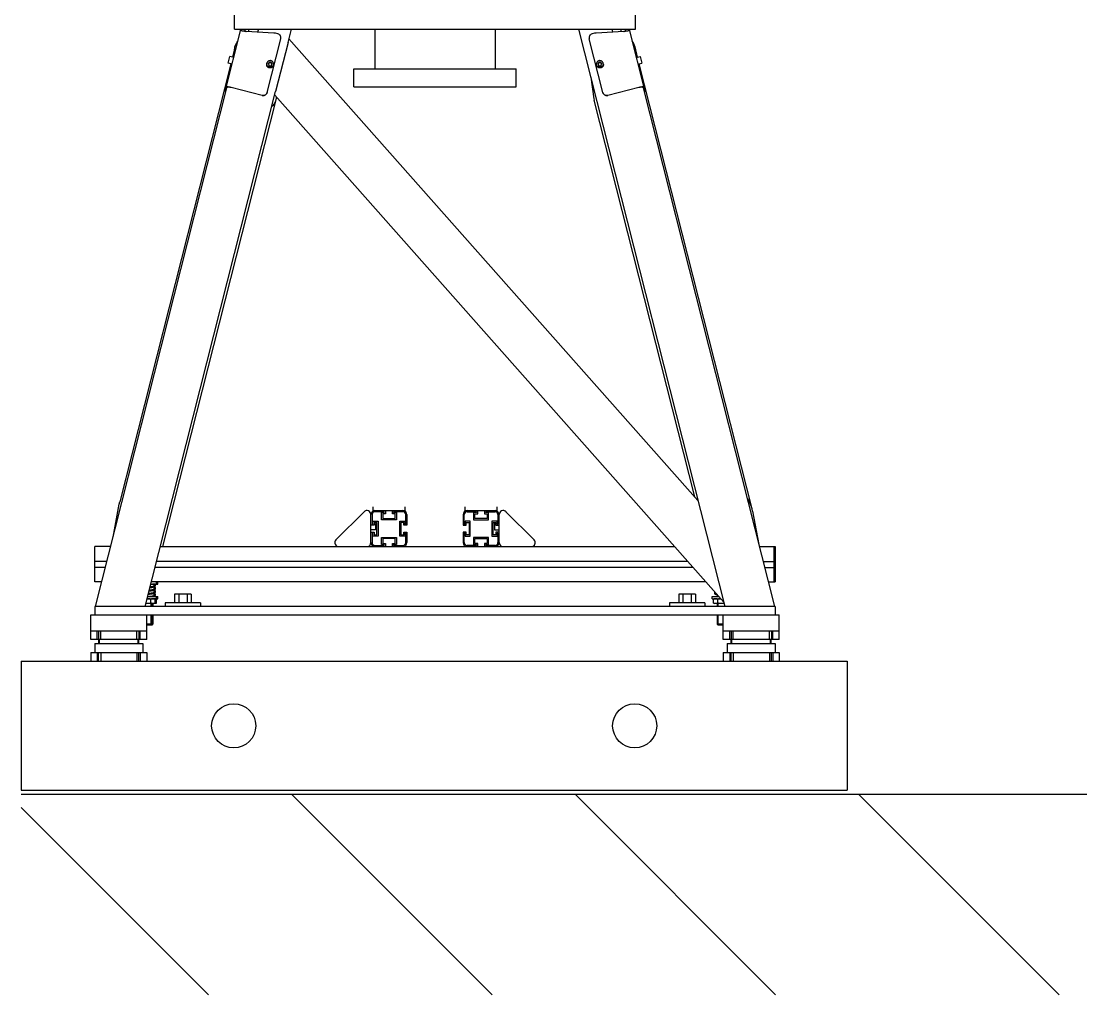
# Model space of a CAD drawing. Extents: x -50 to 48714, y -13211 to 6743.
# Drawn here: x 16485 to 17806, y -9427 to -8213 of the extents above; entities that cross this region are included whole.
import ezdxf

# ---------------------------------------------------------------- set-up
doc = ezdxf.new("R2010")
doc.units = 0
doc.header["$LTSCALE"] = 50
doc.layers.get('0').update_dxf_attribs({"linetype": 'CONTINUOUS'})
for name, color, linetype in [('BETON', 9, 'CONTINUOUS'), ('NORMAL', 7, 'CONTINUOUS'), ('SCHRAFFUR', 4, 'CONTINUOUS'), ('TEXT', 2, 'CONTINUOUS')]:
    doc.layers.add(name, color=color, linetype=linetype)
doc.styles.add('STANDARD_H15', font='isocp.shx', dxfattribs={"height": 15})

# ---------------------------------------------------------------- blocks, each defined once
blk = doc.blocks.new('SMAB_S')
for p, q in [((-249, -446), (-249, -426)), ((251, -446), (251, -426)), ((-260.7, -523.8), (-241.1, -446.5)), ((-249, -446), (251, -446)), ((-240.1, -446.8), (-241.1, -446.5)), ((-240.4, -447.8), (-240.1, -446.8)), ((-239.9, -446), (-240.1, -446.8)), ((-235.8, -446), (-236.4, -448.4)), ((-199.8, -450.8), (-234.5, -448.7)), ((-231, -448.9), (-231, -446)), ((-219.3, -446), (-220.2, -449.6)), ((-182.3, -462.6), (-178.1, -446)), ((-74, -446), (-74, -495.5)), ((76, -446), (76, -495.5)), ((180.1, -446), (362.5, -1166)), ((236.5, -448.7), (201.8, -450.8)), ((221.3, -446), (222.2, -449.6)), ((233, -448.9), (233, -446)), ((237.8, -446), (238.4, -448.4)), ((241.9, -446), (242.1, -446.8)), ((242.1, -446.8), (243.1, -446.5)), ((242.1, -446.8), (242.4, -447.8)), ((243.1, -446.5), (262.7, -523.8)), ((-208.4, -524.9), (-191.4, -457.8)), ((-195, -451.8), (-197.9, -451.1)), ((-181.1, -458), (328.9, -1033.7)), ((210.4, -524.9), (193.4, -457.8)), ((199.9, -451.1), (197, -451.8)), ((-248.8, -469.8), (-251.6, -480.8)), ((-250.5, -481.2), (-248.7, -469.8)), ((-248.7, -469.8), (-248.4, -467.9)), ((-182.3, -462.7), (-197.7, -523.7)), ((253.6, -480.9), (250.4, -468.1)), ((-256.9, -488.3), (-254.8, -480.1)), ((-252, -489.5), (-256.9, -488.3)), ((-249.9, -481.3), (-254.8, -480.1)), ((-208.8, -489.1), (-208.6, -488.4)), ((-205.7, -487.4), (-206.9, -489.4)), ((-205.8, -487.8), (-206.8, -489.5)), ((-205.8, -487.8), (-205.7, -487.4)), ((-203.4, -487.8), (-205.8, -487.8)), ((-203.3, -487.4), (-205.7, -487.4)), ((-203.4, -487.8), (-203.3, -487.4)), ((-202.3, -489.7), (-203.4, -487.8)), ((-202.2, -489.4), (-203.3, -487.4)), ((205.3, -487.4), (204.2, -489.4)), ((205.4, -487.8), (204.3, -489.7)), ((205.4, -487.8), (205.3, -487.4)), ((207.7, -487.4), (205.3, -487.4)), ((207.8, -487.8), (205.4, -487.8)), ((207.8, -487.8), (207.7, -487.4)), ((208.9, -489.4), (207.7, -487.4)), ((208.8, -489.5), (207.8, -487.8)), ((210.8, -489.1), (210.6, -488.4)), ((251.9, -481.3), (256.8, -480.1)), ((254, -489.5), (258.9, -488.3)), ((256.8, -480.1), (258.9, -488.3)), ((-253.7, -489.1), (-392.1, -1035.4)), ((-206.9, -489.4), (-205.7, -491.5)), ((-205.7, -491.5), (-203.3, -491.5)), ((-203.3, -491.5), (-202.2, -489.4)), ((-200.6, -491.2), (-200.4, -490.5)), ((-100.2, -495.5), (102.2, -495.5)), ((-100.2, -517.7), (-100.2, -495.5)), ((102.2, -517.7), (102.2, -495.5)), ((202.6, -491.2), (202.4, -490.5)), ((204.2, -489.4), (205.3, -491.5)), ((205.3, -491.5), (207.7, -491.5)), ((207.7, -491.5), (208.9, -489.4)), ((396.3, -1044.1), (255.7, -489.1)), ((195.2, -505.6), (199.2, -532.6)), ((-422.3, -1166), (-258.4, -518.9)), ((-360.5, -1166), (-197.7, -523.7)), ((-260.7, -523.8), (-259.7, -524.1)), ((-258.3, -518.3), (-258.4, -518.9)), ((-214.4, -528.5), (-253.2, -518.7)), ((-214.5, -528.6), (-253.2, -518.8)), ((-198.9, -528.3), (361, -1160.4)), ((-100.2, -517.7), (102.2, -517.7)), ((255.2, -518.7), (216.4, -528.5)), ((255.2, -518.8), (216.5, -528.6)), ((260.4, -518.9), (260.3, -518.3)), ((260.4, -518.9), (424.3, -1166)), ((262.7, -523.8), (261.7, -524.1)), ((-197.5, -533.9), (-338.6, -1091.2)), ((-197.1, -532.1), (-197.5, -534)), ((-196.9, -530.7), (-197.1, -532.1)), ((199.2, -532.6), (199.6, -534.5)), ((324.9, -1029.2), (199.6, -534.4)), ((-400.4, -1079.3), (-392.7, -1038.2)), ((-392.7, -1038.2), (-392.1, -1035.3)), ((-76.5, -1041.5), (-76.5, -1046.2)), ((-36.5, -1041.5), (-36.5, -1046.2)), ((38.5, -1046.2), (38.5, -1041.5)), ((78.5, -1046.2), (78.5, -1041.5)), ((-87.5, -1047.7), (-122.5, -1082.7)), ((-79, -1086.2), (-79, -1051.2)), ((-77.5, -1051.2), (-77.5, -1063)), ((-76.5, -1046.2), (-36.5, -1046.2)), ((-62.2, -1047.7), (-74, -1047.7)), ((-65.8, -1057.7), (-65.8, -1048.7)), ((-65.8, -1048.7), (-62.2, -1048.7)), ((-64.2, -1050.2), (-64.2, -1056.2)), ((-60.8, -1050.2), (-64.2, -1050.2)), ((-64.2, -1056.2), (-48.8, -1056.2)), ((-62.2, -1048.7), (-62.2, -1047.7)), ((-60.8, -1046.2), (-60.8, -1050.2)), ((-52.2, -1050.2), (-52.2, -1046.2)), ((-48.8, -1050.2), (-52.2, -1050.2)), ((-50.8, -1047.7), (-50.8, -1048.7)), ((-39, -1047.7), (-50.8, -1047.7)), ((-50.8, -1048.7), (-47.2, -1048.7)), ((-48.8, -1056.2), (-48.8, -1050.2)), ((-47.2, -1048.7), (-47.2, -1057.7)), ((-35.5, -1063), (-35.5, -1051.2)), ((-34, -1051.2), (-34, -1064.5)), ((36, -1051.2), (36, -1064.5)), ((37.5, -1063), (37.5, -1051.2)), ((38.5, -1046.2), (78.5, -1046.2)), ((41, -1047.7), (52.8, -1047.7)), ((49.2, -1048.7), (49.2, -1057.7)), ((52.8, -1048.7), (49.2, -1048.7)), ((50.8, -1056.2), (50.8, -1050.2)), ((50.8, -1050.2), (54.2, -1050.2)), ((66.2, -1056.2), (50.8, -1056.2)), ((52.8, -1047.7), (52.8, -1048.7)), ((54.2, -1050.2), (54.2, -1046.2)), ((62.8, -1046.2), (62.8, -1050.2)), ((62.8, -1050.2), (66.2, -1050.2)), ((64.2, -1048.7), (64.2, -1047.7)), ((64.2, -1047.7), (76, -1047.7)), ((67.8, -1048.7), (64.2, -1048.7)), ((66.2, -1050.2), (66.2, -1056.2)), ((67.8, -1057.7), (67.8, -1048.7)), ((79.5, -1051.2), (79.5, -1063)), ((81, -1086.2), (81, -1051.2)), ((89.5, -1047.7), (124.5, -1082.7)), ((396.9, -1046.9), (396.3, -1044.1)), ((396.9, -1046.9), (404.7, -1088.5)), ((-75, -1064.5), (-79, -1064.5)), ((-73.2, -1070.2), (-79, -1070.2)), ((-76.5, -1062.2), (-77.5, -1062.2)), ((-77.5, -1063), (-76.5, -1063)), ((-76.5, -1063), (-76.5, -1059.5)), ((-76.5, -1059.5), (-70, -1059.5)), ((-75, -1061), (-75, -1064.5)), ((-71.5, -1061), (-75, -1061)), ((-73.2, -1062.2), (-75, -1062.2)), ((-73.2, -1062.2), (-73.2, -1070.2)), ((-73, -1062.4), (-73.2, -1062.2)), ((-73, -1070), (-73.2, -1070.2)), ((-73, -1062.4), (-73, -1070)), ((-71.5, -1076.5), (-71.5, -1061)), ((-70, -1059.5), (-70, -1078)), ((-47.2, -1057.7), (-65.8, -1057.7)), ((-43, -1078), (-43, -1059.5)), ((-43, -1059.5), (-36.5, -1059.5)), ((-41.5, -1061), (-41.5, -1076.5)), ((-38, -1061), (-41.5, -1061)), ((-38, -1064.5), (-38, -1061)), ((-34, -1064.5), (-38, -1064.5)), ((-36.5, -1059.5), (-36.5, -1063)), ((-36.5, -1063), (-35.5, -1063)), ((36, -1064.5), (40, -1064.5)), ((38.5, -1063), (37.5, -1063)), ((38.5, -1059.5), (38.5, -1063)), ((45, -1059.5), (38.5, -1059.5)), ((40, -1064.5), (40, -1061)), ((40, -1061), (43.5, -1061)), ((43.5, -1061), (43.5, -1076.5)), ((45, -1078), (45, -1059.5)), ((49.2, -1057.7), (67.8, -1057.7)), ((72, -1059.5), (72, -1078)), ((78.5, -1059.5), (72, -1059.5)), ((73.5, -1076.5), (73.5, -1061)), ((73.5, -1061), (77, -1061)), ((75, -1062.4), (75.2, -1062.2)), ((75, -1062.4), (75, -1070)), ((75, -1070), (75.2, -1070.2)), ((75.2, -1062.2), (75.2, -1070.2)), ((75.2, -1062.2), (77, -1062.2)), ((75.2, -1070.2), (81, -1070.2)), ((77, -1061), (77, -1064.5)), ((77, -1064.5), (81, -1064.5)), ((78.5, -1063), (78.5, -1059.5)), ((78.5, -1062.2), (79.5, -1062.2)), ((79.5, -1063), (78.5, -1063)), ((-79, -1073), (-75, -1073)), ((-77.5, -1074.5), (-77.5, -1086.2)), ((-76.5, -1074.5), (-77.5, -1074.5)), ((-76.5, -1078), (-76.5, -1074.5)), ((-70, -1078), (-76.5, -1078)), ((-75, -1073), (-75, -1076.5)), ((-75, -1076.5), (-71.5, -1076.5)), ((-65.8, -1088.7), (-65.8, -1079.7)), ((-65.8, -1079.7), (-47.2, -1079.7)), ((-64.2, -1081.2), (-64.2, -1087.2)), ((-48.8, -1081.2), (-64.2, -1081.2)), ((-48.8, -1087.2), (-48.8, -1081.2)), ((-47.2, -1079.7), (-47.2, -1088.7)), ((-36.5, -1078), (-43, -1078)), ((-41.5, -1076.5), (-38, -1076.5)), ((-38, -1076.5), (-38, -1073)), ((-38, -1073), (-34, -1073)), ((-36.5, -1074.5), (-36.5, -1078)), ((-35.5, -1074.5), (-36.5, -1074.5)), ((-35.5, -1086.2), (-35.5, -1074.5)), ((-34, -1073), (-34, -1086.2)), ((36, -1073), (36, -1086.2)), ((40, -1073), (36, -1073)), ((37.5, -1086.2), (37.5, -1074.5)), ((37.5, -1074.5), (38.5, -1074.5)), ((38.5, -1074.5), (38.5, -1078)), ((38.5, -1078), (45, -1078)), ((40, -1076.5), (40, -1073)), ((43.5, -1076.5), (40, -1076.5)), ((49.2, -1079.7), (49.2, -1088.7)), ((67.8, -1079.7), (49.2, -1079.7)), ((50.8, -1087.2), (50.8, -1081.2)), ((50.8, -1081.2), (66.2, -1081.2)), ((66.2, -1081.2), (66.2, -1087.2)), ((67.8, -1088.7), (67.8, -1079.7)), ((72, -1078), (78.5, -1078)), ((77, -1076.5), (73.5, -1076.5)), ((77, -1073), (77, -1076.5)), ((81, -1073), (77, -1073)), ((78.5, -1078), (78.5, -1074.5)), ((78.5, -1074.5), (79.5, -1074.5)), ((79.5, -1074.5), (79.5, -1086.2)), ((-423.3, -1135.2), (-423.3, -1091.2)), ((-403.4, -1091.2), (-423.3, -1091.2)), ((-341.5, -1091.2), (299.7, -1091.2)), ((-74, -1089.7), (-62.2, -1089.7)), ((-62.2, -1088.7), (-65.8, -1088.7)), ((-64.2, -1087.2), (-60.8, -1087.2)), ((-62.2, -1089.7), (-62.2, -1088.7)), ((-60.8, -1087.2), (-60.8, -1091.2)), ((-52.2, -1091.2), (-52.2, -1087.2)), ((-52.2, -1087.2), (-48.8, -1087.2)), ((-50.8, -1088.7), (-50.8, -1089.7)), ((-47.2, -1088.7), (-50.8, -1088.7)), ((-50.8, -1089.7), (-39, -1089.7)), ((52.8, -1089.7), (41, -1089.7)), ((49.2, -1088.7), (52.8, -1088.7)), ((54.2, -1087.2), (50.8, -1087.2)), ((52.8, -1088.7), (52.8, -1089.7)), ((54.2, -1091.2), (54.2, -1087.2)), ((62.8, -1087.2), (62.8, -1091.2)), ((66.2, -1087.2), (62.8, -1087.2)), ((64.2, -1089.7), (64.2, -1088.7)), ((64.2, -1088.7), (67.8, -1088.7)), ((76, -1089.7), (64.2, -1089.7)), ((405.4, -1091.2), (425.3, -1091.2)), ((423.7, -1135.2), (423.7, -1091.2)), ((425.3, -1091.2), (425.3, -1135.2)), ((-408, -1109.5), (-423.3, -1109.5)), ((315.9, -1109.5), (-346.1, -1109.5)), ((410, -1109.5), (425.3, -1109.5)), ((-409.9, -1117), (-423.3, -1117)), ((322.5, -1117), (-348, -1117)), ((411.9, -1117), (425.3, -1117)), ((-414.5, -1135.2), (-423.3, -1135.2)), ((338.7, -1135.2), (-352.6, -1135.2)), ((-346.3, -1137.9), (-346.3, -1135.2)), ((-344.7, -1137.9), (-344.7, -1135.2)), ((416.5, -1135.2), (425.3, -1135.2)), ((-353.3, -1137.9), (-344.7, -1137.9)), ((-353.3, -1138), (-353.3, -1138.5)), ((-353.3, -1141), (-353.3, -1142.5)), ((-353.3, -1145), (-353.3, -1146.5)), ((-353.3, -1149), (-353.3, -1150.5)), ((-352.3, -1137.9), (-352.3, -1138.4)), ((-352.3, -1140.9), (-352.3, -1142.4)), ((-352.3, -1144.9), (-352.3, -1146.4)), ((-352.3, -1148.9), (-352.3, -1150.4)), ((-351.7, -1137.9), (-351.7, -1138.3)), ((-351.7, -1141), (-351.7, -1141.5)), ((-351.7, -1145), (-351.7, -1145.5)), ((-351.7, -1149), (-351.7, -1149.5)), ((-351, -1138.1), (-351.1, -1138.1)), ((-350.7, -1137.9), (-350.7, -1137.9)), ((-350.7, -1140.9), (-350.7, -1141.7)), ((-350.7, -1144.9), (-350.7, -1145.7)), ((-350.7, -1148.9), (-350.7, -1149.7)), ((-349.3, -1138.1), (-349.4, -1138.1)), ((-347.7, -1162.1), (-359.5, -1162.1)), ((-357.9, -1156.1), (-344.7, -1156.1)), ((-357.3, -1153.4), (-344.7, -1153.4)), ((-353.3, -1153), (-353.3, -1153.4)), ((-353.3, -1162.1), (-353.3, -1166)), ((-353.2, -1161.6), (-353.2, -1156.6)), ((-352.3, -1152.9), (-352.3, -1153.4)), ((-352.3, -1162.1), (-352.3, -1166)), ((-351.7, -1153), (-351.7, -1153.4)), ((-351.7, -1162.1), (-351.7, -1166)), ((-350.7, -1152.9), (-350.7, -1153.4)), ((-350.7, -1162.1), (-350.7, -1166)), ((-348.9, -1156.1), (-349.3, -1156.1)), ((-349.3, -1156.1), (-348, -1156.6)), ((-348, -1161.6), (-349.3, -1162.1)), ((-348.9, -1162.1), (-349.3, -1162.1)), ((-348, -1161.6), (-348, -1156.6)), ((-347.7, -1156.1), (-346.3, -1156.6)), ((-346.3, -1161.6), (-347.7, -1162.1)), ((-346.3, -1156.1), (-346.3, -1153.4)), ((-346.3, -1161.6), (-346.3, -1156.6)), ((-344.7, -1156.1), (-344.7, -1153.4)), ((-335.3, -1161.4), (-335.3, -1166)), ((-291.3, -1161.4), (-335.3, -1161.4)), ((-323.7, -1150.6), (-323.7, -1161.4)), ((-303, -1150.6), (-323.7, -1150.6)), ((-318.5, -1150.6), (-318.5, -1161.4)), ((-308.2, -1150.6), (-308.2, -1161.4)), ((-303, -1150.6), (-303, -1161.4)), ((-291.3, -1161.4), (-291.3, -1166)), ((293.3, -1161.4), (293.3, -1166)), ((337.3, -1161.4), (293.3, -1161.4)), ((305, -1150.6), (305, -1161.4)), ((325.7, -1150.6), (305, -1150.6)), ((310.2, -1150.6), (310.2, -1161.4)), ((320.5, -1150.6), (320.5, -1161.4)), ((325.7, -1150.6), (325.7, -1161.4)), ((337.3, -1161.4), (337.3, -1166)), ((346.7, -1156.1), (346.7, -1153.4)), ((346.7, -1153.4), (354.8, -1153.4)), ((346.7, -1156.1), (357.2, -1156.1)), ((349.7, -1156.1), (348.3, -1156.6)), ((348.3, -1161.6), (348.3, -1156.6)), ((348.3, -1161.6), (349.7, -1162.1)), ((361.5, -1162.1), (349.7, -1162.1)), ((352.7, -1151), (352.7, -1153.4)), ((352.7, -1162.1), (352.7, -1166)), ((353.5, -1161.6), (353.5, -1156.6)), ((353.7, -1152.1), (353.7, -1153.4)), ((353.7, -1162.1), (353.7, -1166)), ((425.3, -1166), (-423.3, -1166)), ((-423.3, -1166), (-423.3, -1176)), ((425.3, -1166), (425.3, -1176)), ((-428.3, -1176), (430.3, -1176)), ((-428.3, -1207), (-428.3, -1176)), ((-358.3, -1207), (-358.3, -1176)), ((-350.7, -1187.7), (-358.3, -1187.7)), ((-352.3, -1187.7), (-353.8, -1189.2)), ((-353.3, -1176), (-353.3, -1189.2)), ((-352.3, -1176), (-352.3, -1187.7)), ((-350.7, -1187.7), (-352.2, -1189.2)), ((-351.7, -1176), (-351.7, -1189.2)), ((-350.7, -1176), (-350.7, -1187.7)), ((352.7, -1176), (352.7, -1187.7)), ((352.7, -1187.7), (354.2, -1189.2)), ((360.3, -1187.7), (352.7, -1187.7)), ((353.7, -1176), (353.7, -1189.2)), ((360.3, -1207), (360.3, -1176)), ((430.3, -1207), (430.3, -1176)), ((-428.3, -1196), (-358.3, -1196)), ((-420.1, -1207), (-420.1, -1196)), ((-418.4, -1196), (-418.4, -1207)), ((-415.9, -1207), (-415.9, -1196)), ((-370.8, -1207), (-370.8, -1196)), ((-368.2, -1196), (-368.2, -1207)), ((-366.6, -1207), (-366.6, -1196)), ((-351.7, -1189.2), (-358.3, -1189.2)), ((360.4, -1189.2), (353.7, -1189.2)), ((360.3, -1196), (430.3, -1196)), ((368.6, -1207), (368.6, -1196)), ((370.2, -1196), (370.2, -1207)), ((372.8, -1207), (372.8, -1196)), ((417.9, -1207), (417.9, -1196)), ((420.4, -1196), (420.4, -1207)), ((422.1, -1207), (422.1, -1196)), ((-358.3, -1207), (-428.3, -1207)), ((-423.3, -1212), (-363.3, -1212)), ((-423.3, -1212), (-423.3, -1223)), ((-418.3, -1212), (-418.3, -1207)), ((-417.5, -1212), (-417.5, -1207)), ((-369.2, -1212), (-369.2, -1207)), ((-368.3, -1212), (-368.3, -1207)), ((-363.3, -1212), (-363.3, -1223)), ((430.3, -1207), (360.3, -1207)), ((365.3, -1212), (425.3, -1212)), ((365.3, -1212), (365.3, -1223)), ((370.3, -1212), (370.3, -1207)), ((371.2, -1212), (371.2, -1207)), ((419.5, -1212), (419.5, -1207)), ((420.3, -1212), (420.3, -1207)), ((425.3, -1212), (425.3, -1223)), ((-428.3, -1223), (-358.3, -1223)), ((-428.3, -1223), (-428.3, -1234)), ((-420.1, -1223), (-420.1, -1234)), ((-418.4, -1234), (-418.4, -1223)), ((-415.9, -1223), (-415.9, -1234)), ((-370.8, -1223), (-370.8, -1234)), ((-368.2, -1234), (-368.2, -1223)), ((-366.6, -1223), (-366.6, -1234)), ((-358.3, -1223), (-358.3, -1234)), ((360.3, -1223), (430.3, -1223)), ((360.3, -1223), (360.3, -1234)), ((368.6, -1223), (368.6, -1234)), ((370.2, -1234), (370.2, -1223)), ((372.8, -1223), (372.8, -1234)), ((417.9, -1223), (417.9, -1234)), ((420.4, -1234), (420.4, -1223)), ((422.1, -1223), (422.1, -1234)), ((430.3, -1223), (430.3, -1234)), ((-428.3, -1234), (-358.3, -1234)), ((360.3, -1234), (430.3, -1234))]:
    blk.add_line(p, q)
for points in [[(-241.5, -448), (-241.5, -448), (-241.4, -448), (-241.4, -447.9)], [(-241.4, -447.9), (-241, -447.8), (-240.4, -447.8), (-239.6, -447.9), (-238.7, -448), (-237.7, -448.2), (-236.6, -448.4)], [(-236.6, -448.4), (-236.2, -448.5), (-235.8, -448.6), (-235.5, -448.6)], [(-235.5, -448.6), (-235, -448.7), (-234.5, -448.7)], [(236.5, -448.7), (237, -448.7), (237.5, -448.6)], [(237.5, -448.6), (237.8, -448.6), (238.2, -448.5), (238.6, -448.4)], [(238.6, -448.4), (239.7, -448.2), (240.7, -448), (241.6, -447.9), (242.4, -447.8), (243, -447.8), (243.4, -447.9)], [(243.4, -447.9), (243.4, -448), (243.5, -448), (243.5, -448)], [(-248.4, -467.9), (-247.8, -466), (-246.2, -462.9), (-244.8, -461)], [(-197.9, -451.1), (-198.5, -450.9), (-199.2, -450.8), (-199.8, -450.8)], [(-191.4, -457.8), (-191.2, -456.7), (-191.3, -455.6), (-191.7, -454.6), (-192.2, -453.6), (-193, -452.8), (-193.9, -452.2), (-195, -451.8)], [(197, -451.8), (195.9, -452.2), (195, -452.8), (194.2, -453.6), (193.7, -454.6), (193.3, -455.6), (193.2, -456.7), (193.4, -457.8)], [(201.8, -450.8), (201.2, -450.8), (200.5, -450.9), (199.9, -451.1)], [(250.4, -468.1), (249.8, -466.2), (248.3, -463), (246.8, -461.1)], [(-208.6, -488.4), (-208.7, -488.7), (-208.8, -489), (-208.8, -489.4)], [(-200.3, -489.5), (-200.3, -489.1), (-200.3, -488.7), (-200.4, -488.3), (-200.6, -488), (-200.7, -487.6), (-200.9, -487.3), (-201.1, -487), (-201.3, -486.7), (-201.6, -486.4), (-201.9, -486.2), (-202.2, -485.9), (-202.5, -485.7), (-202.9, -485.6), (-203.2, -485.4), (-203.6, -485.3), (-204, -485.3), (-204.3, -485.2), (-204.7, -485.2), (-205.1, -485.3), (-205.5, -485.3), (-205.8, -485.4), (-206.2, -485.6), (-206.5, -485.7), (-206.9, -485.9), (-207.2, -486.1), (-207.5, -486.4), (-207.7, -486.6), (-208, -486.9), (-208.2, -487.3), (-208.4, -487.6), (-208.5, -487.9), (-208.6, -488.3), (-208.6, -488.4)], [(210.6, -488.4), (210.6, -488.3), (210.5, -487.9), (210.4, -487.6), (210.2, -487.3), (210, -486.9), (209.7, -486.6), (209.5, -486.4), (209.2, -486.1), (208.9, -485.9), (208.5, -485.7), (208.2, -485.6), (207.8, -485.4), (207.5, -485.3), (207.1, -485.3), (206.7, -485.2), (206.3, -485.2), (206, -485.3), (205.6, -485.3), (205.2, -485.4), (204.9, -485.6), (204.5, -485.7), (204.2, -485.9), (203.9, -486.2), (203.6, -486.4), (203.3, -486.7), (203.1, -487), (202.9, -487.3), (202.7, -487.6), (202.6, -488), (202.4, -488.3), (202.3, -488.7), (202.3, -489.1), (202.3, -489.5)], [(210.8, -489.4), (210.8, -489), (210.7, -488.7), (210.6, -488.4)], [(-208.8, -489.1), (-208.9, -489.4), (-208.9, -489.7), (-209, -490.1)], [(-200.6, -491.2), (-200.6, -491.3), (-200.7, -491.6), (-200.9, -492), (-201.1, -492.3), (-201.3, -492.6), (-201.5, -492.9), (-201.8, -493.2), (-202.1, -493.4), (-202.4, -493.7), (-202.7, -493.9), (-203, -494), (-203.4, -494.2), (-203.8, -494.3), (-204.1, -494.3), (-204.5, -494.3), (-204.9, -494.3), (-205.3, -494.3), (-205.7, -494.2), (-206, -494.1), (-206.4, -494), (-206.7, -493.8), (-207, -493.6), (-207.4, -493.4), (-207.6, -493.2), (-207.9, -492.9), (-208.1, -492.6), (-208.4, -492.3), (-208.5, -491.9), (-208.7, -491.6), (-208.8, -491.2), (-208.9, -490.9), (-208.9, -490.5), (-209, -490.1)], [(-200.4, -490.5), (-200.4, -490.6), (-200.6, -490.9), (-200.7, -491.3), (-200.9, -491.6), (-201.1, -491.9), (-201.3, -492.2), (-201.6, -492.5), (-201.9, -492.7), (-202.2, -493), (-202.5, -493.1), (-202.9, -493.3), (-203.2, -493.4), (-203.6, -493.5), (-204, -493.6), (-204.3, -493.6), (-204.7, -493.6), (-205.1, -493.6), (-205.5, -493.5), (-205.8, -493.4), (-206.2, -493.3), (-206.5, -493.1), (-206.9, -492.9), (-207.2, -492.7), (-207.5, -492.5), (-207.7, -492.2), (-208, -491.9), (-208.2, -491.6), (-208.4, -491.2), (-208.5, -490.9), (-208.6, -490.5), (-208.7, -490.2), (-208.8, -489.8), (-208.8, -489.4)], [(-200.3, -489.5), (-200.3, -489.8), (-200.3, -490.2), (-200.4, -490.5)], [(202.4, -490.5), (202.3, -490.2), (202.3, -489.8), (202.3, -489.5)], [(210.8, -489.4), (210.8, -489.8), (210.7, -490.2), (210.6, -490.5), (210.5, -490.9), (210.4, -491.2), (210.2, -491.6), (210, -491.9), (209.7, -492.2), (209.5, -492.5), (209.2, -492.7), (208.9, -492.9), (208.5, -493.1), (208.2, -493.3), (207.8, -493.4), (207.5, -493.5), (207.1, -493.6), (206.7, -493.6), (206.3, -493.6), (206, -493.6), (205.6, -493.5), (205.2, -493.4), (204.9, -493.3), (204.5, -493.1), (204.2, -493), (203.9, -492.7), (203.6, -492.5), (203.3, -492.2), (203.1, -491.9), (202.9, -491.6), (202.7, -491.3), (202.6, -490.9), (202.4, -490.6), (202.4, -490.5)], [(211, -490.1), (210.9, -490.5), (210.9, -490.9), (210.8, -491.2), (210.7, -491.6), (210.5, -491.9), (210.4, -492.3), (210.1, -492.6), (209.9, -492.9), (209.6, -493.2), (209.4, -493.4), (209, -493.6), (208.7, -493.8), (208.4, -494), (208, -494.1), (207.7, -494.2), (207.3, -494.3), (206.9, -494.3), (206.5, -494.3), (206.1, -494.3), (205.8, -494.3), (205.4, -494.2), (205, -494), (204.7, -493.9), (204.4, -493.7), (204.1, -493.4), (203.8, -493.2), (203.5, -492.9), (203.3, -492.6), (203.1, -492.3), (202.9, -492), (202.7, -491.6), (202.6, -491.3), (202.6, -491.2)], [(211, -490.1), (210.9, -489.7), (210.9, -489.4), (210.8, -489.1)], [(-257.8, -517.8), (-258.6, -517.8), (-259, -517.9), (-259.2, -518.1)], [(-253.2, -518.8), (-254.3, -518.6), (-255.4, -518.4), (-256.3, -518.2), (-257.1, -518.1), (-257.7, -518.1), (-258.1, -518.2), (-258.3, -518.3)], [(-253.2, -518.7), (-254.5, -518.4), (-255.7, -518.1), (-256.9, -517.9), (-257.8, -517.8)], [(-208.4, -525.1), (-208.8, -526.1), (-209.4, -527), (-210.2, -527.8), (-211.2, -528.4), (-212.2, -528.7), (-213.4, -528.8), (-214.5, -528.6)], [(-214.4, -528.5), (-213.3, -528.7), (-212.2, -528.6), (-211.1, -528.2), (-210.2, -527.7), (-209.4, -526.9), (-208.8, -526), (-208.4, -524.9)], [(210.4, -524.9), (210.8, -526), (211.4, -526.9), (212.2, -527.7), (213.1, -528.2), (214.2, -528.6), (215.3, -528.7), (216.4, -528.5)], [(216.5, -528.6), (215.4, -528.8), (214.2, -528.7), (213.2, -528.4), (212.2, -527.8), (211.4, -527), (210.8, -526.1), (210.4, -525.1)], [(260.6, -517.8), (259.8, -517.8), (258.9, -517.9), (257.7, -518.1), (256.5, -518.4), (255.2, -518.7)], [(260.3, -518.3), (260.1, -518.2), (259.7, -518.1), (259.1, -518.1), (258.3, -518.2), (257.4, -518.4), (256.3, -518.6), (255.2, -518.8)], [(261.2, -518.1), (261, -517.9), (260.6, -517.8)], [(-197.5, -534), (-198.1, -535.9), (-199.6, -539), (-201.5, -541.5), (-202.4, -542.2)], [(396.3, -1044.1), (396, -1042.9), (394.9, -1039.4), (393.6, -1036.3), (392.2, -1033.7), (390.6, -1031.3), (390.1, -1030.6)], [(-356.2, -1149.2), (-355.6, -1149.2), (-355, -1149.1), (-354.3, -1149.1), (-353.7, -1149), (-353.2, -1149), (-352.7, -1148.9)], [(-352.2, -1146.3), (-352.5, -1146.4), (-352.8, -1146.4), (-353.1, -1146.4), (-353.5, -1146.5), (-353.8, -1146.5), (-354.2, -1146.6), (-354.7, -1146.6), (-355.1, -1146.6), (-355.6, -1146.7)], [(-355.2, -1145.1), (-354.7, -1145.1), (-354, -1145), (-353.4, -1145), (-352.8, -1144.9)], [(-352.2, -1142.3), (-352.5, -1142.4), (-352.8, -1142.4), (-353.1, -1142.4), (-353.4, -1142.5), (-353.8, -1142.5), (-354.2, -1142.5), (-354.5, -1142.6)], [(-354.1, -1141.1), (-353.5, -1141), (-352.9, -1140.9), (-352.4, -1140.9)], [(-352.3, -1138.3), (-352.7, -1138.4), (-353, -1138.4), (-353.4, -1138.5), (-353.5, -1138.5)], [(-352.8, -1144.9), (-352.2, -1144.9), (-351.8, -1144.8), (-351.4, -1144.7), (-351.1, -1144.7), (-350.8, -1144.6), (-350.5, -1144.6), (-350.3, -1144.5), (-350.1, -1144.5), (-349.9, -1144.4), (-349.7, -1144.2), (-349.4, -1144), (-349.2, -1143.7), (-349.1, -1143.4), (-349.1, -1143.1)], [(-352.7, -1148.9), (-352.2, -1148.9), (-351.8, -1148.8), (-351.5, -1148.8), (-351.2, -1148.7), (-350.9, -1148.7), (-350.6, -1148.6), (-350.4, -1148.6), (-350.2, -1148.5), (-350, -1148.4), (-349.9, -1148.3), (-349.6, -1148.2), (-349.4, -1148), (-349.2, -1147.7), (-349.1, -1147.4), (-349.1, -1147.1)], [(-352.4, -1140.9), (-351.9, -1140.8), (-351.5, -1140.8), (-351.2, -1140.7), (-350.9, -1140.7), (-350.7, -1140.6), (-350.4, -1140.6), (-350.2, -1140.5), (-350, -1140.4), (-349.8, -1140.3), (-349.6, -1140.2), (-349.4, -1140), (-349.2, -1139.7), (-349.1, -1139.4), (-349.1, -1139.1)], [(-351, -1138.1), (-351.1, -1138.1), (-351.2, -1138.2), (-351.4, -1138.2), (-351.5, -1138.2), (-351.8, -1138.3), (-352, -1138.3), (-352.3, -1138.3)], [(-352.3, -1141), (-351.8, -1141), (-351.2, -1140.9), (-350.7, -1140.9)], [(-349.1, -1143.1), (-349.1, -1142.9), (-349.2, -1142.6), (-349.4, -1142.3), (-349.6, -1142.1), (-349.8, -1142), (-350, -1141.9), (-350.2, -1141.8), (-350.4, -1141.7), (-350.6, -1141.7), (-350.9, -1141.6), (-351.2, -1141.6), (-351.5, -1141.5), (-351.9, -1141.5), (-352.3, -1141.4), (-352.3, -1141.4)], [(-352.3, -1145), (-352.3, -1145), (-351.7, -1145), (-351.1, -1144.9)], [(-349.1, -1147.1), (-349.1, -1146.9), (-349.2, -1146.5), (-349.4, -1146.3), (-349.6, -1146.1), (-349.8, -1146), (-350, -1145.9), (-350.2, -1145.8), (-350.4, -1145.7), (-350.7, -1145.7), (-350.9, -1145.6), (-351.2, -1145.6), (-351.5, -1145.5), (-351.9, -1145.5), (-352.3, -1145.4), (-352.3, -1145.4)], [(-352.3, -1149), (-352, -1149), (-351.5, -1149), (-351, -1148.9)], [(-349.1, -1151.2), (-349.1, -1150.9), (-349.2, -1150.6), (-349.4, -1150.3), (-349.6, -1150.1), (-349.9, -1149.9), (-350, -1149.9), (-350.2, -1149.8), (-350.4, -1149.7), (-350.7, -1149.7), (-350.9, -1149.6), (-351.2, -1149.6), (-351.5, -1149.5), (-351.8, -1149.5), (-352.2, -1149.5), (-352.3, -1149.4)], [(-351, -1142.1), (-351, -1142.1), (-351, -1142.1), (-351.1, -1142.1), (-351.2, -1142.2), (-351.3, -1142.2), (-351.5, -1142.2), (-351.7, -1142.3), (-351.9, -1142.3), (-352.2, -1142.3)], [(-351, -1146.1), (-351, -1146.1), (-351, -1146.1), (-351.1, -1146.1), (-351.2, -1146.2), (-351.3, -1146.2), (-351.5, -1146.2), (-351.7, -1146.3), (-351.9, -1146.3), (-352.2, -1146.3)], [(-351.1, -1144.9), (-350.5, -1144.9), (-350.1, -1144.8), (-349.7, -1144.7), (-349.4, -1144.7), (-349.1, -1144.6), (-348.8, -1144.6), (-348.6, -1144.5), (-348.4, -1144.5), (-348.2, -1144.4), (-348, -1144.2), (-347.7, -1144), (-347.5, -1143.7), (-347.4, -1143.4), (-347.4, -1143.1)], [(-349.1, -1139.1), (-349.1, -1138.9), (-349.2, -1138.6), (-349.3, -1138.4), (-349.5, -1138.2), (-349.7, -1138.1), (-350, -1138), (-350.2, -1137.9), (-350.5, -1137.9), (-350.7, -1138), (-351, -1138.1)], [(-351, -1138.1), (-351, -1138.1), (-351, -1138.1)], [(-351, -1148.9), (-350.5, -1148.9), (-350.1, -1148.8), (-349.8, -1148.8), (-349.5, -1148.7), (-349.2, -1148.7), (-348.9, -1148.6), (-348.7, -1148.6), (-348.5, -1148.5), (-348.4, -1148.4), (-348.2, -1148.3), (-347.9, -1148.2), (-347.7, -1148), (-347.5, -1147.7), (-347.4, -1147.4), (-347.4, -1147.1)], [(-350.7, -1140.9), (-350.2, -1140.8), (-349.8, -1140.8), (-349.5, -1140.7), (-349.2, -1140.7), (-349, -1140.6), (-348.7, -1140.6), (-348.5, -1140.5), (-348.3, -1140.4), (-348.2, -1140.3), (-347.9, -1140.2), (-347.7, -1140), (-347.5, -1139.7), (-347.4, -1139.4), (-347.4, -1139.1)], [(-347.4, -1143.1), (-347.4, -1142.9), (-347.5, -1142.6), (-347.7, -1142.3), (-347.9, -1142.1), (-348.2, -1142), (-348.3, -1141.9), (-348.5, -1141.8), (-348.7, -1141.7), (-349, -1141.7), (-349.2, -1141.6), (-349.5, -1141.6), (-349.8, -1141.5), (-350.2, -1141.5), (-350.6, -1141.4), (-350.7, -1141.4)], [(-347.4, -1147.1), (-347.4, -1146.9), (-347.6, -1146.5), (-347.7, -1146.3), (-347.9, -1146.1), (-348.1, -1146), (-348.3, -1145.9), (-348.5, -1145.8), (-348.7, -1145.7), (-349, -1145.7), (-349.2, -1145.6), (-349.5, -1145.6), (-349.8, -1145.5), (-350.2, -1145.5), (-350.7, -1145.4), (-350.7, -1145.4)], [(-347.4, -1151.2), (-347.4, -1150.9), (-347.5, -1150.6), (-347.7, -1150.3), (-347.9, -1150.1), (-348.2, -1149.9), (-348.4, -1149.9), (-348.5, -1149.8), (-348.7, -1149.7), (-349, -1149.7), (-349.2, -1149.6), (-349.5, -1149.6), (-349.8, -1149.5), (-350.1, -1149.5), (-350.5, -1149.5), (-350.7, -1149.4)], [(-349.3, -1138.1), (-349.4, -1138.1), (-349.5, -1138.2), (-349.6, -1138.2)], [(-349.3, -1142.1), (-349.3, -1142.1), (-349.3, -1142.1), (-349.4, -1142.1), (-349.5, -1142.2), (-349.5, -1142.2)], [(-349.3, -1146.1), (-349.3, -1146.1), (-349.3, -1146.1), (-349.4, -1146.1), (-349.5, -1146.2), (-349.5, -1146.2)], [(-347.4, -1139.1), (-347.4, -1138.9), (-347.5, -1138.6), (-347.6, -1138.4), (-347.8, -1138.2), (-348, -1138.1), (-348.3, -1138), (-348.5, -1137.9), (-348.8, -1137.9), (-349, -1138), (-349.3, -1138.1)], [(-349.3, -1138.1), (-349.3, -1138.1), (-349.3, -1138.1)], [(350, -1148), (349.9, -1148.1), (349.7, -1148.3), (349.5, -1148.6), (349.4, -1148.9), (349.4, -1149.2)], [(349.4, -1149.2), (349.4, -1149.4), (349.5, -1149.7), (349.7, -1150), (350, -1150.2), (350.2, -1150.4), (350.4, -1150.4), (350.6, -1150.5), (350.8, -1150.6), (351, -1150.6), (351.3, -1150.7), (351.5, -1150.7), (351.9, -1150.8), (352.2, -1150.8), (352.6, -1150.9)], [(-358.3, -1162.1), (-359.4, -1162.1), (-359.5, -1162.1)], [(-353.2, -1161.6), (-354.2, -1161.8), (-355.3, -1161.9), (-356.3, -1162), (-357.3, -1162.1), (-358.3, -1162.1)], [(-353.2, -1156.6), (-354.2, -1156.4), (-355.3, -1156.3), (-356.3, -1156.2), (-357.3, -1156.1), (-357.9, -1156.1)], [(-357.2, -1153.3), (-356.7, -1153.3), (-356, -1153.2), (-355.3, -1153.2), (-354.6, -1153.1), (-354, -1153), (-353.5, -1153), (-352.9, -1152.9), (-352.5, -1152.9)], [(-351, -1150.1), (-351, -1150.1), (-351, -1150.1), (-351.1, -1150.1), (-351.2, -1150.2), (-351.3, -1150.2), (-351.5, -1150.2), (-351.7, -1150.3), (-351.9, -1150.3), (-352.1, -1150.3), (-352.4, -1150.4), (-352.7, -1150.4), (-353, -1150.4), (-353.4, -1150.5), (-353.7, -1150.5), (-354.1, -1150.5), (-354.5, -1150.6), (-355, -1150.6), (-355.4, -1150.7), (-355.9, -1150.7), (-356.4, -1150.7), (-356.6, -1150.8)], [(-350.6, -1156.1), (-351.1, -1156.1), (-351.6, -1156.2), (-352.1, -1156.3), (-352.6, -1156.4), (-353.2, -1156.6)], [(-350.6, -1162.1), (-351.1, -1162.1), (-351.6, -1162), (-352.1, -1161.9), (-352.6, -1161.8), (-353.2, -1161.6)], [(-352.5, -1152.9), (-352.1, -1152.8), (-351.7, -1152.8), (-351.4, -1152.7), (-351.1, -1152.7), (-350.8, -1152.6), (-350.6, -1152.6), (-350.4, -1152.5), (-350.2, -1152.5), (-350, -1152.4), (-349.8, -1152.3), (-349.6, -1152.2), (-349.4, -1152), (-349.2, -1151.7), (-349.1, -1151.4), (-349.1, -1151.2)], [(-352.3, -1153), (-352.3, -1153), (-351.8, -1153), (-351.2, -1152.9), (-350.8, -1152.9)], [(-350.8, -1152.9), (-350.4, -1152.8), (-350, -1152.8), (-349.7, -1152.7), (-349.4, -1152.7), (-349.1, -1152.6), (-348.9, -1152.6), (-348.7, -1152.5), (-348.5, -1152.5), (-348.3, -1152.4), (-348.1, -1152.3), (-347.9, -1152.2), (-347.7, -1152), (-347.5, -1151.7), (-347.4, -1151.4), (-347.4, -1151.2)], [(-348, -1156.6), (-348.5, -1156.4), (-349, -1156.3), (-349.5, -1156.2), (-350, -1156.1), (-350.6, -1156.1)], [(-348, -1161.6), (-348.5, -1161.8), (-349, -1161.9), (-349.5, -1162), (-350, -1162.1), (-350.6, -1162.1)], [(-349.3, -1150.1), (-349.3, -1150.1), (-349.3, -1150.1), (-349.4, -1150.1), (-349.5, -1150.2), (-349.5, -1150.2)], [(-346.3, -1156.6), (-346.8, -1156.4), (-347.3, -1156.3), (-347.8, -1156.2), (-348.3, -1156.1), (-348.9, -1156.1)], [(-346.3, -1161.6), (-346.8, -1161.8), (-347.3, -1161.9), (-347.8, -1162), (-348.3, -1162.1), (-348.9, -1162.1)], [(350.9, -1156.1), (350.3, -1156.1), (349.8, -1156.2), (349.3, -1156.3), (348.8, -1156.4), (348.3, -1156.6)], [(350.9, -1162.1), (350.3, -1162.1), (349.8, -1162), (349.3, -1161.9), (348.8, -1161.8), (348.3, -1161.6)], [(353.5, -1156.6), (352.9, -1156.4), (352.4, -1156.3), (351.9, -1156.2), (351.4, -1156.1), (350.9, -1156.1)], [(353.5, -1161.6), (352.9, -1161.8), (352.4, -1161.9), (351.9, -1162), (351.4, -1162.1), (350.9, -1162.1)], [(351.3, -1150.2), (351.3, -1150.2), (351.3, -1150.2), (351.4, -1150.2), (351.5, -1150.1), (351.6, -1150.1), (351.8, -1150.1), (351.9, -1150.1)], [(357.2, -1156.1), (356.6, -1156.2), (355.5, -1156.3), (354.5, -1156.4), (353.5, -1156.6)], [(358.7, -1162.1), (357.6, -1162.1), (356.6, -1162), (355.5, -1161.9), (354.5, -1161.8), (353.5, -1161.6)], [(361.4, -1161.9), (360.7, -1162), (359.7, -1162.1), (358.7, -1162.1)]]:
    blk.add_lwpolyline(points)
for centre, radius, start, end in [((-84, -1051.2), 5, 0, 135), ((-74, -1051.2), 5, 90, 180), ((-74, -1051.2), 3.5, 90, 180), ((-39, -1051.2), 5, 0, 90), ((-39, -1051.2), 3.5, 0, 90), ((41, -1051.2), 5, 90, 180), ((41, -1051.2), 3.5, 90, 180), ((76, -1051.2), 5, 0, 90), ((76, -1051.2), 3.5, 0, 90), ((86, -1051.2), 5, 45, 180), ((-119, -1086.2), 5, 135, 270), ((121, -1086.2), 5, 270, 45), ((-84, -1086.2), 5, 270, 360), ((-74, -1086.2), 5, 180, 270), ((-74, -1086.2), 3.5, 180, 270), ((-39, -1086.2), 3.5, 270, 360), ((-39, -1086.2), 5, 270, 360), ((41, -1086.2), 5, 180, 270), ((41, -1086.2), 3.5, 180, 270), ((76, -1086.2), 5, 270, 360), ((76, -1086.2), 3.5, 270, 360), ((86, -1086.2), 5, 180, 270)]:
    blk.add_arc(centre, radius, start, end)
at = {"layer": 'TEXT', "style": 'STANDARD_H15', "flags": 1}
for tag, p in [('ID', (-456, -473.3)), ('BEZ', (-456, -501.8)), ('KURZBEZ', (-456, -530.3)), ('SPARTE', (-456, -558.8)), ('FIRMA', (-456, -587.3)), ('PREIS', (-456, -615.8)), ('AUSSCHR', (-456, -644.3)), ('BEST', (-456, -672.8)), ('LIEFER', (-456, -701.3)), ('STATUS', (-456, -729.8)), ('BEMERK', (-456, -758.3))]:
    blk.add_attdef(tag, p, '', height=15, dxfattribs=at)
blk = doc.blocks.new('SOCKEL_SMAB_S')
at = {"layer": 'BETON'}
for p, q in [((-515, -1234), (515, -1234)), ((-515, -1234), (-515, -1395)), ((515, -1234), (515, -1395)), ((-515, -1395), (515, -1395))]:
    blk.add_line(p, q, dxfattribs=at)
for centre in [(-250, -1314.5), (250, -1314.5)]:
    blk.add_circle(centre, 27.5, dxfattribs=at)
at = {"layer": 'TEXT', "style": 'STANDARD_H15'}
for tag, p in [('ID', (-674.5, -1058.6)), ('BEZ', (-674.5, -1087.1)), ('KURZBEZ', (-674.5, -1115.6)), ('SPARTE', (-674.5, -1144.1)), ('FIRMA', (-674.5, -1172.6)), ('TYP', (-674.5, -1201.1)), ('PREIS', (-674.5, -1229.6)), ('AUSSCHR', (-674.5, -1258.1)), ('BEST', (-674.5, -1286.6)), ('LIEFER', (-674.5, -1315.1)), ('STATUS', (-674.5, -1343.6)), ('BEMERK', (-674.5, -1372.1))]:
    blk.add_attdef(tag, p, '', height=15, dxfattribs=at)
blk = doc.blocks.new('*X5')
at = {"color": 0}
for p, q in [((7903.9, -5429.1), (7653.9, -5179.1)), ((8257.5, -5429.1), (8007.5, -5179.1)), ((8611, -5429.1), (8361, -5179.1)), ((7550.4, -5429.1), (7316.8, -5195.5))]:
    blk.add_line(p, q, dxfattribs=at)
blk = doc.blocks.new('BODEN')
at = {"layer": 'NORMAL'}
blk.add_line((0, 0), (24422.5, 0), dxfattribs=at)
at = {"layer": 'SCHRAFFUR'}
blk.add_blockref('*X5', (-7316.8, 5179.1), dxfattribs=at)

msp = doc.modelspace()

# ---------------------------------------------------------------- block references
for name, p in [('SMAB_S', (17000, -7777.1)), ('SOCKEL_SMAB_S', (17000, -7777.1)), ('BODEN', (16485, -9177.1))]:
    msp.add_blockref(name, p)

doc.saveas('drawing.dxf')
